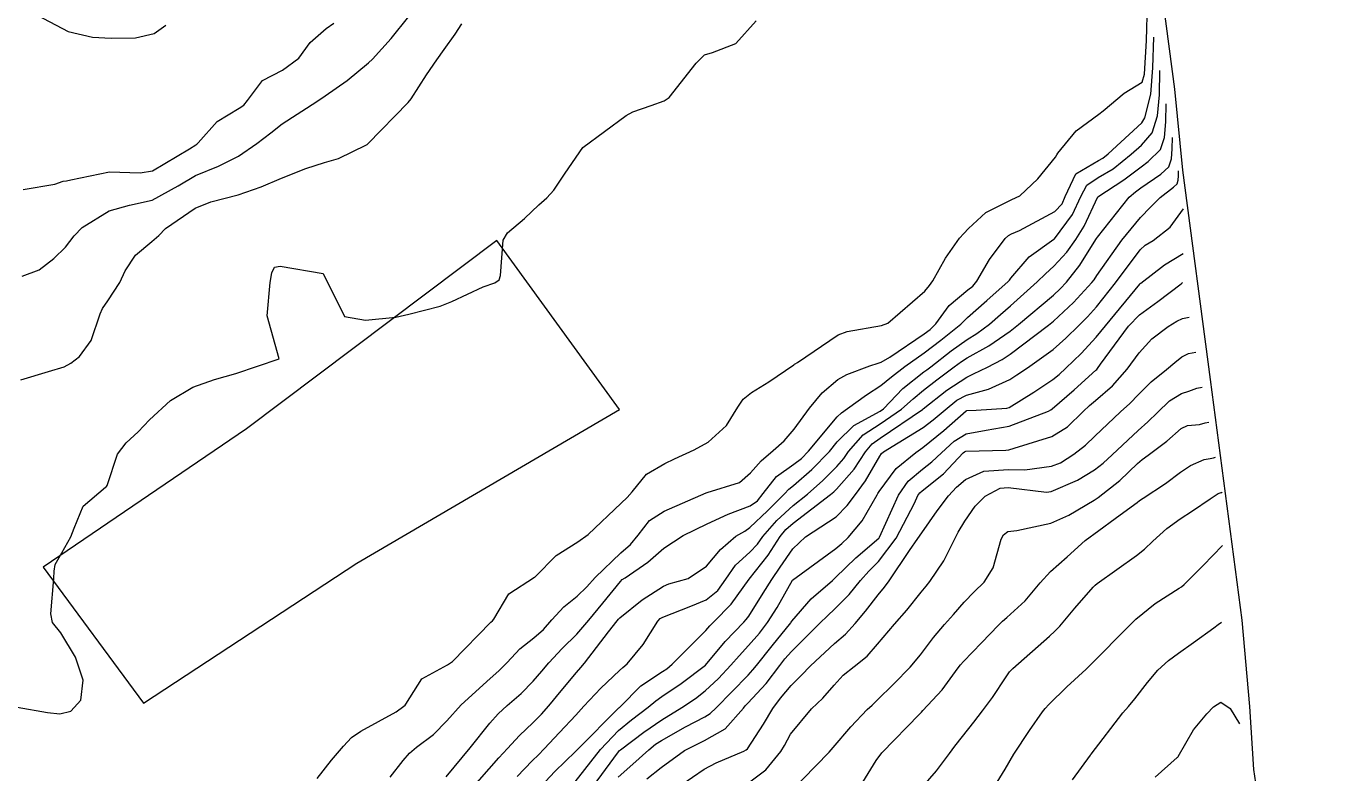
# Model space of a CAD drawing. Header units: metres. Extents: x 307586 to 320046, y 7427249 to 7434250.
# Drawn here: x 319628.2 to 319688.5, y 7428090.7 to 7428125.5 of the extents above; entities that cross this region are included whole.
import ezdxf

# ---------------------------------------------------------------- set-up
doc = ezdxf.new("R2010")
doc.units = ezdxf.units.M
doc.header["$MEASUREMENT"] = 0
for name, color, linetype in [('Area', 45, 'Continuous'), ('Curvas de Nivel 1m', 11, 'Continuous'), ('Curvas de Nivel 5m', 15, 'Continuous'), ('Edificações', 30, 'Continuous')]:
    doc.layers.add(name, color=color, linetype=linetype)

msp = doc.modelspace()

# ---------------------------------------------------------------- linework, layer by layer
at = {"layer": 'Area'}
msp.add_polyline3d([(319680.504, 7428131.322, 797.167), (319681.657, 7428122.51, 801.926), (319682.036, 7428118.737, 799.927), (319683.315, 7428109, 808.707), (319684.799, 7428097.795, 815.316), (319685.151, 7428093.786, 814.606), (319685.343, 7428090.855, 815.206), (319685.949, 7428086.814, 816.097), (319686.269, 7428085.34, 815.987), (319686.715, 7428082.757, 816.797), (319687.545, 7428077.747, 817.767), (319688.484, 7428071.179, 818.994), (319686.885, 7428066.201, 819.516), (319682.919, 7428057.313, 820.177), (319682.395, 7428055.214, 820.488), (319681.515, 7428052.785, 820.687), (319677.749, 7428040.725, 821.817)], dxfattribs=at)
at = {"layer": 'Curvas de Nivel 1m', "flags": 128}
for points, elevation in [([(319641.76, 7428090.432), (319642.428, 7428091.279), (319642.989, 7428091.928), (319643.37, 7428092.342), (319643.79, 7428092.626), (319645.438, 7428093.534), (319645.802, 7428093.791), (319645.854, 7428093.838), (319645.894, 7428093.889), (319646.639, 7428095.064), (319647.831, 7428095.722), (319648.064, 7428095.867), (319649.852, 7428097.702), (319649.924, 7428097.768), (319649.983, 7428097.839), (319650.68, 7428099.022), (319651.883, 7428099.794), (319651.9, 7428099.802), (319651.915, 7428099.82), (319652.892, 7428100.811), (319653.899, 7428101.452), (319654.37, 7428101.793), (319655.918, 7428103.251), (319656.185, 7428103.503), (319656.424, 7428103.765), (319657.096, 7428104.598), (319657.943, 7428105.098), (319658.388, 7428105.302), (319659.306, 7428105.73), (319659.957, 7428106.087), (319660.81, 7428106.866), (319661.343, 7428107.706), (319661.591, 7428108.091), (319661.983, 7428108.39), (319662.784, 7428108.899), (319663.942, 7428109.681), (319663.977, 7428109.707), (319664.003, 7428109.723), (319664.113, 7428109.787), (319666.017, 7428111.078), (319666.429, 7428111.236), (319668.022, 7428111.512), (319668.316, 7428111.626), (319670.038, 7428113.106), (319670.265, 7428113.373), (319670.419, 7428113.596), (319671.007, 7428114.642), (319671.663, 7428115.584), (319671.861, 7428115.797), (319672.077, 7428116.027), (319672.888, 7428116.769), (319674.091, 7428117.379), (319674.469, 7428117.554), (319675.301, 7428118.346), (319676.12, 7428119.352), (319676.19, 7428119.461), (319676.227, 7428119.529), (319677.085, 7428120.569), (319678.141, 7428121.356), (319678.336, 7428121.507), (319679.324, 7428122.323), (319680.163, 7428122.839), (319680.259, 7428123.21), (319680.36, 7428124.774), (319680.403, 7428126.49)], 798), ([(319627.799, 7428093.744), (319629.209, 7428093.501), (319629.796, 7428093.433), (319630.308, 7428093.565), (319630.763, 7428094.07), (319630.874, 7428095.012), (319630.515, 7428096.073), (319629.844, 7428097.209), (319629.452, 7428097.689), (319629.374, 7428098.087), (319629.518, 7428099.734), (319629.527, 7428100.085), (319629.577, 7428100.385), (319629.886, 7428100.927), (319630.302, 7428101.671), (319630.456, 7428102.074), (319630.877, 7428103.106), (319631.922, 7428103.982), (319631.966, 7428104.016), (319631.996, 7428104.059), (319632.472, 7428105.528), (319632.879, 7428106.051), (319633.438, 7428106.565), (319633.964, 7428107.123), (319634.934, 7428108.026), (319635.979, 7428108.651), (319636.989, 7428108.994), (319637.986, 7428109.285), (319639.993, 7428109.96), (319639.433, 7428111.969), (319639.579, 7428113.508), (319639.661, 7428113.966), (319639.781, 7428114.23), (319640.048, 7428114.271), (319642.043, 7428113.94), (319643.033, 7428111.93), (319644.021, 7428111.765), (319645.419, 7428111.899), (319646.024, 7428112.035), (319647.488, 7428112.416), (319648.03, 7428112.628), (319649.498, 7428113.309), (319650.04, 7428113.499), (319650.24, 7428113.639), (319650.295, 7428113.837), (319650.415, 7428115.49), (319650.626, 7428115.834), (319651.419, 7428116.487), (319652.086, 7428117.134), (319652.456, 7428117.45), (319652.784, 7428117.813), (319653.306, 7428118.607), (319654.123, 7428119.8), (319656.138, 7428121.284), (319656.45, 7428121.457), (319657.311, 7428121.758), (319657.919, 7428121.979), (319658.147, 7428122.133), (319659.402, 7428123.731), (319659.784, 7428124.11), (319660.17, 7428124.228), (319661.252, 7428124.639), (319662.193, 7428125.7)], 797), ([(319628.446, 7428126.107), (319630.18, 7428125.205), (319631.316, 7428124.933), (319632.175, 7428124.884), (319633.315, 7428124.91), (319634.179, 7428125.11), (319634.729, 7428125.487)], 793), ([(319627.982, 7428108.992), (319629.263, 7428109.368), (319629.988, 7428109.591), (319630.304, 7428109.763), (319630.706, 7428110.073), (319631.25, 7428110.821), (319631.661, 7428112.064), (319631.781, 7428112.307), (319632.029, 7428112.657), (319632.575, 7428113.518), (319632.833, 7428114.052), (319633.306, 7428114.795), (319634.064, 7428115.42), (319634.392, 7428115.711), (319634.713, 7428116.03), (319636.083, 7428116.979), (319636.818, 7428117.27), (319638.089, 7428117.594), (319639.157, 7428117.974), (319640.099, 7428118.372), (319641.237, 7428118.822), (319642.11, 7428119.103), (319642.756, 7428119.291), (319644.057, 7428119.921), (319644.099, 7428119.944), (319644.123, 7428119.963), (319646.003, 7428121.892), (319646.145, 7428122.069), (319646.86, 7428123.179), (319647.337, 7428123.878), (319647.681, 7428124.364), (319648.181, 7428125.071), (319648.5, 7428125.555)], 796), ([(319628.09, 7428117.839), (319629.551, 7428118.095), (319629.946, 7428118.24), (319630.095, 7428118.253), (319630.297, 7428118.289), (319632.099, 7428118.662), (319633.523, 7428118.621), (319634.1, 7428118.708), (319635.829, 7428119.733), (319636.112, 7428119.927), (319636.161, 7428119.961), (319636.23, 7428120.009), (319637.118, 7428121.011), (319638.138, 7428121.633), (319638.353, 7428121.775), (319638.518, 7428121.986), (319639.215, 7428122.916), (319640.157, 7428123.401), (319640.912, 7428123.959), (319641.437, 7428124.688), (319642.184, 7428125.34), (319642.54, 7428125.584)], 794), ([(319645.166, 7428090.495), (319645.774, 7428091.274), (319646.056, 7428091.611), (319646.388, 7428091.884), (319647.184, 7428092.481), (319647.795, 7428093.118), (319648.471, 7428093.86), (319649.822, 7428095.079), (319650.227, 7428095.436), (319650.604, 7428095.832), (319651.204, 7428096.461), (319651.845, 7428096.979), (319652.293, 7428097.371), (319652.69, 7428097.812), (319653.244, 7428098.424), (319653.87, 7428098.912), (319654.318, 7428099.351), (319654.701, 7428099.788), (319655.894, 7428100.927), (319656.344, 7428101.32), (319656.706, 7428101.762), (319657.231, 7428102.436), (319657.914, 7428102.878), (319659.875, 7428103.721), (319659.909, 7428103.734), (319661.423, 7428104.213), (319661.937, 7428104.652), (319662.43, 7428105.211), (319662.979, 7428105.69), (319663.499, 7428106.143), (319663.963, 7428106.687), (319664.677, 7428107.669), (319665.261, 7428108.383), (319665.993, 7428109.002), (319666.408, 7428109.234), (319667.478, 7428109.635), (319667.869, 7428109.767), (319668.005, 7428109.813), (319668.418, 7428110.035), (319670.018, 7428111.123), (319670.294, 7428111.324), (319670.548, 7428111.595), (319671.169, 7428112.451), (319672.039, 7428113.169), (319672.272, 7428113.346), (319672.465, 7428113.576), (319673.049, 7428114.58), (319673.785, 7428115.563), (319673.93, 7428115.705), (319674.075, 7428115.783), (319674.456, 7428115.933), (319676.086, 7428116.819), (319676.434, 7428117.182), (319676.574, 7428117.525), (319677.063, 7428118.566), (319678.118, 7428119.194), (319678.326, 7428119.301), (319678.569, 7428119.503), (319680.138, 7428120.947), (319680.289, 7428121.18), (319680.557, 7428122.275), (319680.66, 7428123.508), (319680.693, 7428124.93)], 799), ([(319648.872, 7428089.853), (319649.773, 7428090.878), (319650.222, 7428091.392), (319650.622, 7428091.832), (319651.187, 7428092.428), (319651.795, 7428093.013), (319652.198, 7428093.417), (319652.543, 7428093.813), (319653.117, 7428094.504), (319653.826, 7428095.368), (319654.032, 7428095.595), (319654.209, 7428095.794), (319655.324, 7428097.255), (319655.731, 7428097.772), (319655.787, 7428097.838), (319655.855, 7428097.913), (319656.884, 7428098.743), (319657.877, 7428099.382), (319658.138, 7428099.487), (319659.034, 7428099.733), (319659.889, 7428100.307), (319660.53, 7428101.08), (319661.249, 7428101.707), (319661.666, 7428101.941), (319661.907, 7428102.114), (319662.717, 7428102.89), (319663.511, 7428103.684), (319663.718, 7428103.89), (319663.929, 7428104.069), (319664.79, 7428104.818), (319665.601, 7428105.655), (319665.957, 7428106.097), (319666.741, 7428106.866), (319667.972, 7428107.529), (319668.117, 7428107.628), (319669.026, 7428108.576), (319669.999, 7428109.352), (319670.144, 7428109.456), (319670.322, 7428109.597), (319671.264, 7428110.333), (319672.016, 7428110.86), (319672.459, 7428111.135), (319673.05, 7428111.57), (319673.569, 7428112.024), (319674.032, 7428112.427), (319675.266, 7428113.542), (319675.666, 7428113.919), (319676.054, 7428114.272), (319676.654, 7428114.934), (319677.07, 7428115.52), (319677.451, 7428116.144), (319678.093, 7428117.51), (319679.307, 7428118.29), (319680.114, 7428118.897), (319680.444, 7428119.15), (319681.004, 7428119.704), (319681.196, 7428120.271), (319681.255, 7428120.995), (319681.273, 7428121.83)], 801), ([(319651.075, 7428090.522), (319651.777, 7428091.247), (319652.062, 7428091.536), (319652.331, 7428091.815), (319653.035, 7428092.563), (319653.799, 7428093.384), (319654.178, 7428093.794), (319654.967, 7428094.631), (319655.828, 7428095.462), (319655.997, 7428095.602), (319656.193, 7428095.766), (319656.935, 7428096.666), (319657.621, 7428097.752), (319657.734, 7428097.871), (319657.856, 7428097.943), (319659.151, 7428098.443), (319659.868, 7428098.747), (319660.411, 7428099.179), (319660.777, 7428099.711), (319661.234, 7428100.362), (319661.896, 7428100.961), (319662.253, 7428101.343), (319662.505, 7428101.694), (319663.154, 7428102.444), (319663.917, 7428103.129), (319664.582, 7428103.67), (319665.292, 7428104.3), (319665.942, 7428104.952), (319666.269, 7428105.326), (319666.488, 7428105.645), (319667.179, 7428106.42), (319667.966, 7428106.935), (319668.952, 7428107.615), (319669.493, 7428108.094), (319669.987, 7428108.507), (319670.609, 7428108.978), (319671.405, 7428109.586), (319671.743, 7428109.845), (319672.007, 7428110.012), (319673.021, 7428110.562), (319674.02, 7428111.245), (319674.405, 7428111.554), (319676.037, 7428112.929), (319676.349, 7428113.217), (319676.638, 7428113.524), (319677.258, 7428114.315), (319678.003, 7428115.511), (319678.026, 7428115.558), (319678.074, 7428115.632), (319679.549, 7428117.488), (319679.842, 7428117.738), (319680.1, 7428117.921), (319681.029, 7428118.551), (319681.392, 7428118.905), (319681.517, 7428119.266), (319681.553, 7428119.738), (319681.563, 7428120.27)], 802), ([(319651.957, 7428089.818), (319652.829, 7428090.753), (319653.782, 7428091.682), (319653.9, 7428091.798), (319655.802, 7428093.715), (319655.831, 7428093.741), (319655.864, 7428093.769), (319656.831, 7428094.746), (319657.828, 7428095.408), (319658.038, 7428095.539), (319658.283, 7428095.743), (319659.849, 7428097.324), (319660.037, 7428097.532), (319660.224, 7428097.716), (319661.028, 7428098.545), (319661.869, 7428099.7), (319662.759, 7428100.827), (319663.317, 7428101.686), (319663.576, 7428102.014), (319663.909, 7428102.306), (319665.66, 7428103.654), (319665.802, 7428103.775), (319665.927, 7428103.897), (319666.753, 7428104.83), (319667.277, 7428105.637), (319667.588, 7428106.003), (319667.959, 7428106.269), (319669.936, 7428107.601), (319669.958, 7428107.615), (319669.973, 7428107.631), (319671.073, 7428108.502), (319671.996, 7428109.112), (319672.31, 7428109.266), (319672.952, 7428109.571), (319673.636, 7428109.935), (319674.009, 7428110.176), (319675.791, 7428111.533), (319676.025, 7428111.722), (319676.965, 7428112.59), (319677.819, 7428113.512), (319677.919, 7428113.637), (319678.048, 7428113.834), (319679.204, 7428115.493), (319680.084, 7428116.548), (319680.544, 7428117.019), (319681.001, 7428117.471), (319681.616, 7428117.949), (319681.779, 7428118.107), (319681.834, 7428118.272), (319681.851, 7428118.482), (319681.853, 7428118.72)], 803), ([(319653.768, 7428090.279), (319654.95, 7428091.782), (319655.792, 7428092.666), (319656.399, 7428093.162), (319657.176, 7428093.756), (319657.52, 7428094.04), (319657.81, 7428094.25), (319658.7, 7428094.857), (319659.833, 7428095.699), (319660.746, 7428096.809), (319661.621, 7428097.702), (319661.733, 7428097.823), (319661.857, 7428097.992), (319662.515, 7428099.052), (319662.931, 7428099.69), (319663.311, 7428100.264), (319663.897, 7428101.113), (319664.492, 7428101.671), (319665.912, 7428102.604), (319666.433, 7428103.13), (319666.818, 7428103.641), (319667.282, 7428104.287), (319667.95, 7428105.432), (319668.027, 7428105.553), (319668.126, 7428105.627), (319669.965, 7428106.766), (319670.439, 7428107.124), (319670.984, 7428107.59), (319671.53, 7428108.034), (319671.983, 7428108.265), (319673.008, 7428108.549), (319673.995, 7428109.005), (319674.331, 7428109.222), (319674.825, 7428109.548), (319676.012, 7428110.404), (319676.609, 7428110.932), (319677.207, 7428111.518), (319677.618, 7428111.923), (319678.032, 7428112.38), (319678.916, 7428113.497), (319680.068, 7428115.035), (319680.296, 7428115.253), (319680.662, 7428115.474), (319681.455, 7428116.09), (319682.083, 7428116.95)], 804), ([(319655.77, 7428090.492), (319656.451, 7428091.088), (319657.202, 7428091.756), (319657.517, 7428092.022), (319657.787, 7428092.199), (319658.9, 7428092.839), (319659.799, 7428093.298), (319660.061, 7428093.457), (319660.335, 7428093.715), (319661.061, 7428094.461), (319661.826, 7428095.242), (319662.042, 7428095.485), (319662.214, 7428095.696), (319662.934, 7428096.597), (319663.805, 7428097.68), (319663.827, 7428097.707), (319663.854, 7428097.753), (319664.75, 7428098.787), (319665.739, 7428099.652), (319665.884, 7428099.781), (319666.834, 7428100.7), (319667.903, 7428101.61), (319667.918, 7428101.63), (319667.936, 7428101.663), (319668.816, 7428103.617), (319669.269, 7428104.274), (319669.941, 7428104.831), (319670.37, 7428105.172), (319670.813, 7428105.591), (319671.407, 7428106.137), (319671.962, 7428106.467), (319672.895, 7428106.639), (319673.966, 7428106.822), (319675.798, 7428107.533), (319675.909, 7428107.595), (319675.975, 7428107.64), (319676.988, 7428108.52), (319678.002, 7428109.436), (319678.04, 7428109.472), (319678.071, 7428109.509), (319678.211, 7428109.713), (319679.517, 7428111.488), (319680.031, 7428112.017), (319680.88, 7428112.631), (319681.977, 7428113.461), (319682.02, 7428113.493), (319682.053, 7428113.51)], 806), ([(319657.114, 7428090.412), (319657.775, 7428090.947), (319658.857, 7428091.734), (319659.788, 7428092.202), (319660.759, 7428092.745), (319661.598, 7428093.702), (319661.69, 7428093.816), (319661.806, 7428093.93), (319662.656, 7428094.856), (319663.292, 7428095.685), (319663.525, 7428095.994), (319663.84, 7428096.344), (319665.161, 7428097.66), (319665.507, 7428098.007), (319665.863, 7428098.332), (319666.529, 7428098.987), (319667.05, 7428099.638), (319667.445, 7428100.077), (319667.892, 7428100.523), (319668.715, 7428101.618), (319669.56, 7428103.246), (319669.724, 7428103.603), (319669.805, 7428103.722), (319669.926, 7428103.822), (319670.913, 7428104.615), (319671.835, 7428105.581), (319671.894, 7428105.64), (319671.954, 7428105.667), (319673.812, 7428105.704), (319673.955, 7428105.727), (319674.198, 7428105.799), (319675.961, 7428106.346), (319676.688, 7428106.8), (319677.416, 7428107.516), (319677.702, 7428107.788), (319677.981, 7428108.023), (319678.778, 7428108.712), (319679.455, 7428109.488), (319680.011, 7428110.246), (319680.6, 7428110.892), (319681.374, 7428111.466), (319681.774, 7428111.715), (319682.029, 7428111.842), (319682.343, 7428111.9)], 807), ([(319658.14, 7428089.744), (319659.774, 7428090.857), (319660.333, 7428091.159), (319661.62, 7428091.702), (319661.728, 7428091.756), (319661.784, 7428091.806), (319662.531, 7428092.957), (319662.974, 7428093.688), (319663.321, 7428094.174), (319663.819, 7428094.75), (319664.281, 7428095.218), (319664.717, 7428095.667), (319665.844, 7428096.709), (319666.345, 7428097.148), (319666.808, 7428097.64), (319667.284, 7428098.213), (319667.873, 7428098.974), (319668.166, 7428099.338), (319668.382, 7428099.623), (319669.332, 7428101.043), (319669.724, 7428101.603), (319669.906, 7428101.859), (319670.623, 7428102.886), (319671.139, 7428103.588), (319671.524, 7428103.989), (319671.934, 7428104.34), (319672.782, 7428104.73), (319673.942, 7428104.805), (319674.696, 7428104.794), (319675.944, 7428104.962), (319676.35, 7428105.123), (319676.98, 7428105.52), (319677.523, 7428105.948), (319677.961, 7428106.362), (319679.151, 7428107.492), (319679.579, 7428107.886), (319679.985, 7428108.307), (319680.582, 7428108.886), (319681.293, 7428109.467), (319681.679, 7428109.79), (319682.009, 7428110.057), (319682.319, 7428110.217), (319682.653, 7428110.27)], 808), ([(319661.768, 7428090.188), (319662.638, 7428090.828), (319663.347, 7428091.684), (319663.507, 7428091.962), (319663.791, 7428092.492), (319664.767, 7428093.666), (319665.296, 7428094.173), (319665.82, 7428094.771), (319666.236, 7428095.237), (319666.753, 7428095.641), (319667.353, 7428096.119), (319667.843, 7428096.676), (319668.632, 7428097.618), (319669.213, 7428098.259), (319669.875, 7428099.095), (319670.098, 7428099.38), (319670.277, 7428099.596), (319670.924, 7428100.558), (319671.433, 7428101.585), (319671.596, 7428101.893), (319671.911, 7428102.414), (319672.391, 7428103.103), (319672.854, 7428103.571), (319673.552, 7428103.94), (319673.929, 7428103.973), (319675.7, 7428103.759), (319675.927, 7428103.782), (319677.141, 7428104.312), (319677.942, 7428104.789), (319678.344, 7428105.107), (319678.755, 7428105.498), (319679.964, 7428106.629), (319680.42, 7428107.024), (319680.876, 7428107.471), (319681.433, 7428108.013), (319681.986, 7428108.347), (319682.324, 7428108.46), (319682.706, 7428108.592), (319682.953, 7428108.64)], 809), ([(319667.151, 7428090.254), (319667.779, 7428091.268), (319668.049, 7428091.626), (319669.801, 7428093.427), (319669.881, 7428093.52), (319669.953, 7428093.598), (319670.855, 7428094.552), (319671.602, 7428095.582), (319671.7, 7428095.716), (319671.836, 7428095.872), (319672.674, 7428096.743), (319673.464, 7428097.564), (319673.663, 7428097.755), (319673.858, 7428097.921), (319674.714, 7428098.704), (319675.41, 7428099.537), (319675.888, 7428100.062), (319676.665, 7428100.752), (319677.511, 7428101.514), (319677.736, 7428101.681), (319677.906, 7428101.795), (319679.131, 7428102.708), (319679.921, 7428103.274), (319680.038, 7428103.363), (319680.205, 7428103.477), (319681.241, 7428104.166), (319681.945, 7428104.693), (319682.402, 7428105.002), (319683.041, 7428105.27), (319683.329, 7428105.325), (319683.475, 7428105.362), (319683.573, 7428105.38)], 811), ([(319669.765, 7428089.838), (319670.582, 7428090.785), (319671.186, 7428091.586), (319671.439, 7428091.931), (319671.791, 7428092.379), (319672.323, 7428093.05), (319672.733, 7428093.571), (319673.187, 7428094.192), (319673.827, 7428095.167), (319673.987, 7428095.401), (319674.135, 7428095.555), (319675.848, 7428097.054), (319676.095, 7428097.284), (319676.319, 7428097.525), (319677.028, 7428098.355), (319677.88, 7428099.328), (319677.966, 7428099.424), (319678.068, 7428099.507), (319679.896, 7428100.816), (319680.271, 7428101.104), (319680.651, 7428101.473), (319681.308, 7428102.067), (319681.919, 7428102.508), (319682.499, 7428102.88), (319683.321, 7428103.446), (319683.69, 7428103.688), (319683.791, 7428103.73), (319683.837, 7428103.741), (319683.86, 7428103.746), (319683.873, 7428103.75)], 812), ([(319673.282, 7428090.051), (319673.776, 7428090.864), (319674.184, 7428091.554), (319674.92, 7428092.669), (319675.521, 7428093.534), (319675.645, 7428093.693), (319675.808, 7428093.877), (319676.65, 7428094.692), (319677.551, 7428095.513), (319677.696, 7428095.65), (319677.836, 7428095.792), (319679.502, 7428097.485), (319679.677, 7428097.661), (319679.858, 7428097.838), (319680.766, 7428098.575), (319681.88, 7428099.285), (319681.985, 7428099.355), (319682.109, 7428099.458), (319682.991, 7428100.35), (319683.903, 7428101.27)], 813), ([(319676.917, 7428090.373), (319677.746, 7428091.51), (319677.76, 7428091.533), (319677.783, 7428091.564), (319679.262, 7428093.488), (319679.515, 7428093.776), (319679.813, 7428094.131), (319680.399, 7428094.9), (319680.893, 7428095.469), (319681.385, 7428095.917), (319681.841, 7428096.259), (319682.545, 7428096.754), (319683.49, 7428097.444), (319683.699, 7428097.598), (319683.853, 7428097.71)], 814)]:
    msp.add_lwpolyline(points, dxfattribs=dict(at, elevation=elevation))
at = {"layer": 'Curvas de Nivel 5m', "flags": 128}
for points, elevation in [([(319628.04, 7428113.807), (319628.833, 7428114.098), (319629.513, 7428114.626), (319630.059, 7428115.155), (319630.456, 7428115.688), (319630.833, 7428116.072), (319632.081, 7428116.856), (319633.026, 7428117.108), (319634.086, 7428117.342), (319635.296, 7428118.022), (319636.098, 7428118.501), (319637.178, 7428118.924), (319638.107, 7428119.392), (319638.965, 7428119.982), (319639.614, 7428120.489), (319640.132, 7428120.896), (319641.748, 7428121.946), (319642.145, 7428122.197), (319643.164, 7428122.918), (319644.161, 7428123.746), (319644.335, 7428123.917), (319645.205, 7428124.877), (319646.027, 7428125.892)], 795), ([(319647.769, 7428090.505), (319648.887, 7428091.853), (319649.795, 7428092.998), (319650.192, 7428093.443), (319650.613, 7428093.832), (319651.251, 7428094.386), (319651.82, 7428094.957), (319652.22, 7428095.423), (319652.545, 7428095.813), (319653.168, 7428096.478), (319653.846, 7428097.152), (319654.41, 7428097.792), (319655.056, 7428098.592), (319655.88, 7428099.604), (319655.966, 7428099.685), (319656.097, 7428099.768), (319657.149, 7428100.499), (319657.897, 7428101.149), (319658.802, 7428101.737), (319659.909, 7428102.289), (319660.884, 7428102.739), (319661.917, 7428103.127), (319662.256, 7428103.36), (319662.523, 7428103.694), (319663.133, 7428104.49), (319663.944, 7428105.054), (319664.304, 7428105.318), (319664.635, 7428105.67), (319665.969, 7428107.268), (319666.172, 7428107.447), (319666.449, 7428107.645), (319667.331, 7428108.288), (319667.989, 7428108.72), (319668.498, 7428109.12), (319669.12, 7428109.613), (319670.009, 7428110.242), (319670.782, 7428110.826), (319671.716, 7428111.583), (319671.874, 7428111.732), (319672.026, 7428111.881), (319672.928, 7428112.677), (319673.92, 7428113.561), (319673.978, 7428113.626), (319674.045, 7428113.723), (319674.903, 7428114.705), (319676.053, 7428115.53), (319676.073, 7428115.548), (319676.92, 7428116.686), (319677.301, 7428117.518), (319677.577, 7428118.039), (319678.106, 7428118.396), (319678.808, 7428118.804), (319679.642, 7428119.487), (319680.127, 7428119.905), (319680.627, 7428120.481), (319680.876, 7428121.275), (319680.958, 7428122.252), (319680.983, 7428123.38)], 800), ([(319654.408, 7428089.79), (319655.782, 7428091.675), (319655.827, 7428091.725), (319655.884, 7428091.769), (319656.962, 7428092.587), (319657.797, 7428093.154), (319658.733, 7428093.736), (319659.376, 7428094.16), (319659.815, 7428094.506), (319660.448, 7428095.089), (319661.023, 7428095.708), (319661.402, 7428096.14), (319661.842, 7428096.622), (319662.343, 7428097.2), (319662.716, 7428097.691), (319663.165, 7428098.386), (319663.883, 7428099.656), (319665.898, 7428101.135), (319666.179, 7428101.369), (319666.473, 7428101.644), (319667.128, 7428102.42), (319667.832, 7428103.631), (319667.864, 7428103.691), (319667.925, 7428103.782), (319668.709, 7428104.851), (319669.621, 7428105.605), (319669.955, 7428105.843), (319670.921, 7428106.633), (319671.972, 7428107.538), (319672, 7428107.552), (319672.438, 7428107.575), (319673.867, 7428107.668), (319673.975, 7428107.702), (319675.116, 7428108.413), (319675.995, 7428109.001), (319676.289, 7428109.236), (319676.607, 7428109.524), (319677.317, 7428110.21), (319678.018, 7428110.969), (319678.456, 7428111.503), (319680.052, 7428113.444), (319680.07, 7428113.463), (319680.093, 7428113.48), (319681.197, 7428114.334), (319682.063, 7428114.86)], 805), ([(319663.764, 7428089.773), (319665.591, 7428091.653), (319665.785, 7428091.868), (319666.596, 7428092.841), (319667.365, 7428093.634), (319667.591, 7428093.848), (319667.809, 7428094.058), (319668.605, 7428094.835), (319669.363, 7428095.607), (319669.839, 7428096.185), (319670.45, 7428096.991), (319670.959, 7428097.589), (319671.382, 7428098.063), (319671.869, 7428098.642), (319672.332, 7428099.119), (319672.806, 7428099.571), (319673.217, 7428100.239), (319673.601, 7428101.563), (319673.704, 7428101.763), (319673.907, 7428101.92), (319674.326, 7428101.973), (319675.911, 7428102.306), (319676.744, 7428102.693), (319677.922, 7428103.386), (319678.112, 7428103.507), (319679.125, 7428104.302), (319679.947, 7428105.085), (319680.155, 7428105.274), (319680.439, 7428105.475), (319681.301, 7428106.125), (319681.966, 7428106.721), (319682.265, 7428106.861), (319682.821, 7428106.909), (319683.091, 7428106.977), (319683.263, 7428107.01)], 810), ([(319680.757, 7428090.487), (319681.782, 7428091.404), (319681.814, 7428091.429), (319681.839, 7428091.459), (319682.549, 7428092.699), (319683.163, 7428093.446), (319683.482, 7428093.77), (319683.811, 7428093.974), (319684.247, 7428093.691), (319684.693, 7428092.97)], 815)]:
    msp.add_lwpolyline(points, dxfattribs=dict(at, elevation=elevation))
at = {"layer": 'Edificações'}
msp.add_lwpolyline([(319655.838, 7428107.599), (319650.124, 7428115.469), (319638.473, 7428106.704), (319629.011, 7428100.272), (319633.679, 7428093.931), (319643.613, 7428100.459), (319655.838, 7428107.599)], dxfattribs=at)

doc.saveas('drawing.dxf')
